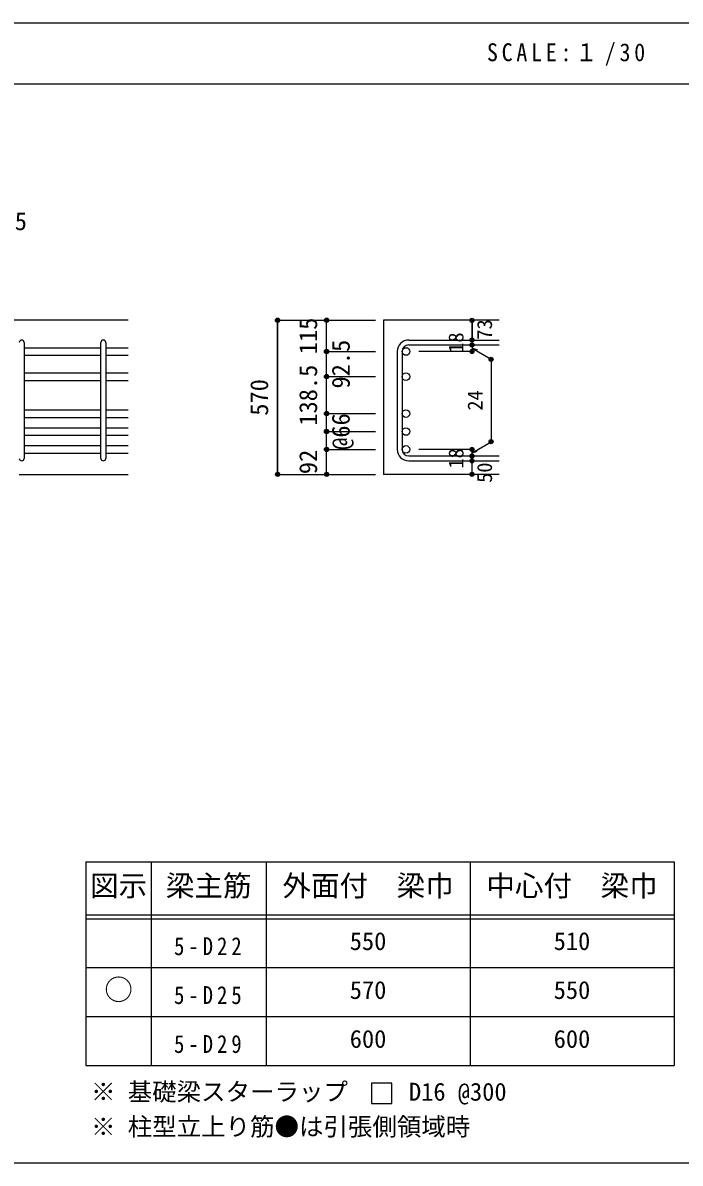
# Model space of a CAD drawing. Units: millimetres at full size, sheet at 1:30, with parts at other scales. Extents: x -5973 to 5954, y -4195 to 4201.
# Drawn here: x 1215 to 3633, y 3 to 4201 of the extents above; entities that cross this region are included whole.
import ezdxf
from ezdxf.enums import TextEntityAlignment as Align

# ---------------------------------------------------------------- set-up
doc = ezdxf.new("R2010")
doc.units = ezdxf.units.MM
doc.header["$LTSCALE"] = 30
doc.header["$PDMODE"] = 32
doc.header["$PDSIZE"] = 15
for name, color, linetype in [('0-1_躯体線', 2, 'Continuous'), ('0-5_基礎梁筋', 7, 'Continuous'), ('0-6_スタラップ筋', 7, 'Continuous'), ('0-D_寸法', 4, 'Continuous'), ('6-7_文字', 7, 'Continuous'), ('6-E_枠', 7, 'Continuous'), ('F-0_枠', 6, 'Continuous')]:
    doc.layers.add(name, color=color, linetype=linetype)
doc.styles.add('ＭＳ ゴシック', font='')
doc.styles.get('ＭＳ ゴシック').set_extended_font_data('MS Gothic')

msp = doc.modelspace()

# ---------------------------------------------------------------- linework, layer by layer
at = {"layer": '0-1_躯体線'}
for p, q in [((1602.44, 3106.03), (-97.56, 3106.03)), ((2967.44, 3106.03), (2542.44, 3106.03)), ((2542.44, 3106.03), (2542.44, 2538.53)), ((1202.44, 2538.53), (1602.44, 2538.53)), ((2967.44, 2538.53), (2542.44, 2538.53))]:
    msp.add_line(p, q, dxfattribs=at)
at = {"layer": '0-5_基礎梁筋'}
for p, q in [((1220.44, 3005.1), (1502.44, 3005.1)), ((1520.44, 3005.1), (1602.44, 3005.1)), ((1220.44, 2977.1), (1502.44, 2977.1)), ((1520.44, 2977.1), (1602.44, 2977.1)), ((1220.44, 2912.53), (1502.44, 2912.53)), ((1520.44, 2912.53), (1602.44, 2912.53)), ((1220.44, 2884.53), (1502.44, 2884.53)), ((1520.44, 2884.53), (1602.44, 2884.53)), ((1220.44, 2776.53), (1502.44, 2776.53)), ((1520.44, 2776.53), (1602.44, 2776.53)), ((1220.44, 2748.53), (1502.44, 2748.53)), ((1520.44, 2748.53), (1602.44, 2748.53)), ((1220.44, 2710.53), (1502.44, 2710.53)), ((1520.44, 2710.53), (1602.44, 2710.53)), ((1220.44, 2682.53), (1502.44, 2682.53)), ((1520.44, 2682.53), (1602.44, 2682.53)), ((1220.44, 2644.53), (1502.44, 2644.53)), ((1220.44, 2616.53), (1502.44, 2616.53)), ((1520.44, 2644.53), (1602.44, 2644.53)), ((1520.44, 2616.53), (1602.44, 2616.53))]:
    msp.add_line(p, q, dxfattribs=at)
at = {"layer": '0-5_基礎梁筋', "color": 3}
for centre in [(2624.44, 2991.1), (2624.44, 2898.53), (2624.44, 2762.53), (2624.44, 2696.53), (2624.44, 2630.53)]:
    msp.add_circle(centre, 14, dxfattribs=at)
at = {"layer": '0-6_スタラップ筋'}
for p, q in [((1220.44, 3024.1), (1220.44, 2597.53)), ((1502.44, 2597.53), (1502.44, 3024.1)), ((1520.44, 3024.1), (1520.44, 2597.53)), ((2634.44, 3033.1), (2967.44, 3033.1)), ((2592.44, 2991.1), (2592.44, 2630.53)), ((2610.44, 2991.1), (2610.44, 2630.53)), ((2634.44, 3015.1), (2967.44, 3015.1)), ((2634.44, 2606.53), (2967.44, 2606.53)), ((2634.44, 2588.53), (2967.44, 2588.53))]:
    msp.add_line(p, q, dxfattribs=at)
for centre, radius, start, end in [((1211.44, 3024.1), 9, 0, 180), ((1511.44, 3024.1), 9, 0, 180), ((2634.44, 2991.1), 42, 90, 180), ((2634.44, 2991.1), 24, 90, 180), ((2634.44, 2630.53), 42, 180, 270), ((2634.44, 2630.53), 24, 180, 270), ((1211.44, 2597.53), 9, 180, 0), ((1511.44, 2597.53), 9, 180, 0)]:
    msp.add_arc(centre, radius, start, end, dxfattribs=at)
at = {"layer": '0-D_寸法'}
for p, q in [((2152.44, 3106.03), (2332.44, 3106.03)), ((2152.44, 3106.03), (2332.44, 3106.03)), ((2152.44, 2538.53), (2152.44, 3106.03)), ((2152.44, 3106.03), (2152.44, 2538.53)), ((2332.44, 3106.03), (2512.44, 3106.03)), ((2332.44, 3106.03), (2512.44, 3106.03)), ((2867.44, 3033.1), (2867.44, 3106.03)), ((2867.44, 3106.03), (2867.44, 3033.1)), ((2867.44, 3015.1), (2867.44, 3033.1)), ((2332.44, 2991.1), (2512.44, 2991.1)), ((2332.44, 2991.1), (2512.44, 2991.1)), ((2867.44, 2991.1), (2671.35, 2991.1)), ((2867.44, 3015.1), (2867.44, 2991.1)), ((2867.44, 3003.1), (2937.5, 2962.65)), ((2867.44, 3003.1), (2886.76, 2997.93)), ((2937.5, 2962.65), (2937.5, 2658.98)), ((2332.44, 2898.53), (2512.44, 2898.53)), ((2332.44, 2898.53), (2512.44, 2898.53)), ((2332.44, 2762.53), (2512.44, 2762.53)), ((2332.44, 2762.53), (2512.44, 2762.53)), ((2332.44, 2630.53), (2332.44, 2762.53)), ((2332.44, 2696.53), (2512.44, 2696.53)), ((2867.44, 2618.53), (2937.5, 2658.98)), ((2332.44, 2630.53), (2512.44, 2630.53)), ((2332.44, 2538.53), (2332.44, 2630.53)), ((2867.44, 2630.53), (2671.35, 2630.53)), ((2867.44, 2606.53), (2867.44, 2630.53)), ((2867.44, 2618.53), (2886.76, 2623.71)), ((2867.44, 2588.53), (2867.44, 2606.53)), ((2867.44, 2538.53), (2867.44, 2588.53)), ((2152.44, 2538.53), (2332.44, 2538.53)), ((2332.44, 2538.53), (2512.44, 2538.53))]:
    msp.add_line(p, q, dxfattribs=at)
msp.add_lwpolyline([(2332.44, 2762.53), (2332.44, 2898.53), (2332.44, 2991.1), (2332.44, 3106.03)], dxfattribs=at)
for centre, radius in [((2152.44, 3106.03), 8), ((2152.44, 3106.03), 7.2), ((2152.44, 3106.03), 6.4), ((2152.44, 3106.03), 5.6), ((2152.44, 3106.03), 4.8), ((2152.44, 3106.03), 4), ((2152.44, 3106.03), 3.2), ((2152.44, 3106.03), 2.4), ((2152.44, 3106.03), 1.6), ((2152.44, 3106.03), 0.8), ((2332.44, 3106.03), 8), ((2332.44, 3106.03), 7.2), ((2332.44, 3106.03), 6.4), ((2332.44, 3106.03), 5.6), ((2332.44, 3106.03), 4.8), ((2332.44, 3106.03), 4), ((2332.44, 3106.03), 3.2), ((2332.44, 3106.03), 2.4), ((2332.44, 3106.03), 1.6), ((2332.44, 3106.03), 0.8), ((2867.44, 3106.03), 4), ((2867.44, 3106.03), 3.6), ((2867.44, 3106.03), 3.2), ((2867.44, 3106.03), 2.8), ((2867.44, 3106.03), 2.4), ((2867.44, 3106.03), 2), ((2867.44, 3106.03), 1.6), ((2867.44, 3106.03), 1.2), ((2867.44, 3106.03), 0.8), ((2867.44, 3106.03), 0.4), ((2867.44, 3033.1), 4), ((2867.44, 3033.1), 3.6), ((2867.44, 3033.1), 3.2), ((2867.44, 3033.1), 2.8), ((2867.44, 3033.1), 2.4), ((2867.44, 3033.1), 2), ((2867.44, 3033.1), 1.6), ((2867.44, 3033.1), 1.2), ((2867.44, 3033.1), 0.8), ((2867.44, 3033.1), 0.4), ((2332.44, 2991.1), 8), ((2332.44, 2991.1), 7.2), ((2332.44, 2991.1), 6.4), ((2332.44, 2991.1), 5.6), ((2332.44, 2991.1), 4.8), ((2332.44, 2991.1), 4), ((2332.44, 2991.1), 3.2), ((2332.44, 2991.1), 2.4), ((2332.44, 2991.1), 1.6), ((2332.44, 2991.1), 0.8), ((2867.44, 3015.1), 4), ((2867.44, 2991.1), 4), ((2867.44, 3015.1), 3.6), ((2867.44, 2991.1), 3.6), ((2867.44, 3015.1), 3.2), ((2867.44, 2991.1), 3.2), ((2867.44, 3015.1), 2.8), ((2867.44, 2991.1), 2.8), ((2867.44, 3015.1), 2.4), ((2867.44, 2991.1), 2.4), ((2867.44, 3015.1), 2), ((2867.44, 2991.1), 2), ((2867.44, 3015.1), 1.6), ((2867.44, 2991.1), 1.6), ((2867.44, 3015.1), 1.2), ((2867.44, 2991.1), 1.2), ((2867.44, 3015.1), 0.8), ((2867.44, 2991.1), 0.8), ((2867.44, 3015.1), 0.4), ((2867.44, 2991.1), 0.4), ((2937.5, 2962.65), 4), ((2937.5, 2962.65), 3.6), ((2937.5, 2962.65), 3.2), ((2937.5, 2962.65), 2.8), ((2937.5, 2962.65), 2.4), ((2937.5, 2962.65), 2), ((2937.5, 2962.65), 1.6), ((2937.5, 2962.65), 1.2), ((2937.5, 2962.65), 0.8), ((2937.5, 2962.65), 0.4), ((2332.44, 2898.53), 8), ((2332.44, 2898.53), 7.2), ((2332.44, 2898.53), 6.4), ((2332.44, 2898.53), 5.6), ((2332.44, 2898.53), 4.8), ((2332.44, 2898.53), 4), ((2332.44, 2898.53), 3.2), ((2332.44, 2898.53), 2.4), ((2332.44, 2898.53), 1.6), ((2332.44, 2898.53), 0.8), ((2332.44, 2762.53), 8), ((2332.44, 2762.53), 7.2), ((2332.44, 2762.53), 6.4), ((2332.44, 2762.53), 5.6), ((2332.44, 2762.53), 4.8), ((2332.44, 2762.53), 4), ((2332.44, 2762.53), 3.2), ((2332.44, 2762.53), 2.4), ((2332.44, 2762.53), 1.6), ((2332.44, 2762.53), 0.8), ((2332.44, 2696.53), 8), ((2332.44, 2696.53), 7.2), ((2332.44, 2696.53), 6.4), ((2332.44, 2696.53), 5.6), ((2332.44, 2696.53), 4.8), ((2332.44, 2696.53), 4), ((2332.44, 2696.53), 3.2), ((2332.44, 2696.53), 2.4), ((2332.44, 2696.53), 1.6), ((2332.44, 2696.53), 0.8), ((2937.5, 2658.98), 4), ((2937.5, 2658.98), 3.6), ((2937.5, 2658.98), 3.2), ((2937.5, 2658.98), 2.8), ((2937.5, 2658.98), 2.4), ((2937.5, 2658.98), 2), ((2937.5, 2658.98), 1.6), ((2937.5, 2658.98), 1.2), ((2937.5, 2658.98), 0.8), ((2937.5, 2658.98), 0.4), ((2332.44, 2630.53), 8), ((2332.44, 2630.53), 7.2), ((2332.44, 2630.53), 6.4), ((2332.44, 2630.53), 5.6), ((2332.44, 2630.53), 4.8), ((2332.44, 2630.53), 4), ((2332.44, 2630.53), 3.2), ((2332.44, 2630.53), 2.4), ((2332.44, 2630.53), 1.6), ((2332.44, 2630.53), 0.8), ((2867.44, 2630.53), 4), ((2867.44, 2606.53), 4), ((2867.44, 2630.53), 3.6), ((2867.44, 2606.53), 3.6), ((2867.44, 2630.53), 3.2), ((2867.44, 2606.53), 3.2), ((2867.44, 2630.53), 2.8), ((2867.44, 2606.53), 2.8), ((2867.44, 2630.53), 2.4), ((2867.44, 2606.53), 2.4), ((2867.44, 2630.53), 2), ((2867.44, 2606.53), 2), ((2867.44, 2630.53), 1.6), ((2867.44, 2606.53), 1.6), ((2867.44, 2630.53), 1.2), ((2867.44, 2606.53), 1.2), ((2867.44, 2630.53), 0.8), ((2867.44, 2606.53), 0.8), ((2867.44, 2630.53), 0.4), ((2867.44, 2606.53), 0.4), ((2867.44, 2588.53), 4), ((2867.44, 2588.53), 3.6), ((2867.44, 2588.53), 3.2), ((2867.44, 2588.53), 2.8), ((2867.44, 2588.53), 2.4), ((2867.44, 2588.53), 2), ((2867.44, 2588.53), 1.6), ((2867.44, 2588.53), 1.2), ((2867.44, 2588.53), 0.8), ((2867.44, 2588.53), 0.4), ((2152.44, 2538.53), 7.2), ((2152.44, 2538.53), 6.4), ((2152.44, 2538.53), 5.6), ((2152.44, 2538.53), 4.8), ((2152.44, 2538.53), 4), ((2152.44, 2538.53), 3.2), ((2152.44, 2538.53), 2.4), ((2152.44, 2538.53), 1.6), ((2152.44, 2538.53), 0.8), ((2332.44, 2538.53), 7.2), ((2332.44, 2538.53), 6.4), ((2332.44, 2538.53), 5.6), ((2332.44, 2538.53), 4.8), ((2332.44, 2538.53), 4), ((2332.44, 2538.53), 3.2), ((2332.44, 2538.53), 2.4), ((2332.44, 2538.53), 1.6), ((2332.44, 2538.53), 0.8), ((2867.44, 2538.53), 4), ((2867.44, 2538.53), 3.6), ((2867.44, 2538.53), 3.2), ((2867.44, 2538.53), 2.8), ((2867.44, 2538.53), 2.4), ((2867.44, 2538.53), 2), ((2867.44, 2538.53), 1.6), ((2867.44, 2538.53), 1.2), ((2867.44, 2538.53), 0.8), ((2867.44, 2538.53), 0.4)]:
    msp.add_circle(centre, radius, dxfattribs=at)
at = {"layer": '0-D_寸法', "color": 7}
for p in [(2152.44, 3106.03), (2152.44, 3106.03), (2332.44, 3106.03), (2867.44, 3106.03), (2867.44, 3033.1), (2332.44, 2991.1), (2867.44, 3015.1), (2867.44, 2991.1), (2937.5, 2962.65), (2332.44, 2898.53), (2332.44, 2762.53), (2332.44, 2696.53), (2332.44, 2696.53), (2937.5, 2658.98), (2332.44, 2630.53), (2332.44, 2630.53), (2867.44, 2630.53), (2867.44, 2630.53), (2867.44, 2606.53), (2867.44, 2588.53), (2152.44, 2538.53), (2152.44, 2538.53), (2332.44, 2538.53), (2867.44, 2538.53)]:
    msp.add_point(p, dxfattribs=at)
at = {"layer": '6-7_文字'}
msp.add_lwpolyline([(2497.57, 223.07), (2572.57, 223.07), (2572.57, 298.07), (2497.57, 298.07)], close=True, dxfattribs=at)
at = {"layer": '6-E_枠', "color": 3}
for p, q in [((1447.71, 1112.77), (1447.71, 362.77)), ((1447.71, 1112.77), (3610.24, 1112.77)), ((1447.71, 1112.77), (1447.71, 362.77)), ((3610.24, 1112.77), (3610.24, 362.77)), ((1447.71, 362.77), (3610.24, 362.77))]:
    msp.add_line(p, q, dxfattribs=at)
at = {"layer": '6-E_枠'}
for p, q in [((1687.71, 1112.77), (1687.71, 362.77)), ((2110.24, 1112.77), (2110.24, 362.77)), ((2860.24, 1112.77), (2860.24, 362.77)), ((1447.71, 917.77), (3610.24, 917.77)), ((1447.71, 902.77), (3610.24, 902.77)), ((1447.71, 722.77), (3610.24, 722.77)), ((1447.71, 542.77), (3610.24, 542.77))]:
    msp.add_line(p, q, dxfattribs=at)
at = {"layer": 'F-0_枠'}
msp.add_line((-5972.88, 4201.15), (5954.1, 4201.15), dxfattribs=at)
at = {"layer": 'F-0_枠', "color": 2}
for p, q in [((-5972.88, 3976.15), (3723.6, 3976.15)), ((3723.6, 2.95), (-5972.88, 2.95))]:
    msp.add_line(p, q, dxfattribs=at)

# ---------------------------------------------------------------- texts
at = {"layer": '0-D_寸法', "style": 'ＭＳ ゴシック'}
msp.add_text('167.5', height=65.98, dxfattribs=at).set_placement((1006.19, 3418.07), align=Align.BOTTOM_LEFT)
for s, height, p in [('115', 65.98, (2317.44, 2981.07)), ('73', 54.99, (2957.44, 3034.83)), ('92.5', 65.98, (2437.44, 2854.82)), ('18', 54.99, (2852.44, 2986.6)), ('138.5', 65.98, (2317.44, 2718.03)), ('570', 65.98, (2137.44, 2754.78)), ('24', 54.99, (2922.5, 2773.32)), ('@66', 65.98, (2437.44, 2629.03)), ('92', 65.98, (2317.44, 2539.53)), ('18', 54.99, (2852.44, 2560.03)), ('50', 54.99, (2957.44, 2507.53))]:
    msp.add_text(s, height=height, rotation=90, dxfattribs=at).set_placement(p, align=Align.BOTTOM_LEFT)
at = {"layer": '6-7_文字', "color": 2, "style": 'ＭＳ ゴシック'}
for s, p in [('図示', (1462.71, 962.77)), ('梁主筋', (1741.48, 962.77)), ('外面付\u3000梁巾', (2170.24, 962.77)), ('中心付\u3000梁巾', (2920.24, 962.77)), ('○', (1515.21, 580.27))]:
    msp.add_text(s, height=76.98, dxfattribs=at).set_placement(p, align=Align.BOTTOM_LEFT)
at = {"layer": '6-7_文字', "style": 'ＭＳ ゴシック'}
for s, p in [('550', (2417.74, 767.77)), ('510', (3167.74, 767.77)), ('570', (2417.74, 587.77)), ('550', (3167.74, 587.77)), ('600', (2417.74, 407.77)), ('600', (3167.74, 407.77)), ('※ 基礎梁スターラップ     D16 @300', (1466.27, 213.19)), ('※ 柱型立上り筋●は引張側領域時', (1466.27, 84.68))]:
    msp.add_text(s, height=65.98, dxfattribs=at).set_placement(p, align=Align.BOTTOM_LEFT)
at = {"layer": '6-7_文字', "color": 2, "insert": (2922.26, 4043.65), "char_height": 65.98, "attachment_point": 7, "style": 'ＭＳ ゴシック'}
msp.add_mtext('\\T1.34;\\W0.9;SCALE:１/30', dxfattribs=at)
at = {"layer": '6-7_文字', "char_height": 65.98, "attachment_point": 7, "style": 'ＭＳ ゴシック'}
for s, insert in [('\\T1.38;\\W0.85;5-D22', (1771.48, 767.77)), ('\\T1.38;\\W0.85;5-D25', (1771.48, 587.77)), ('\\T1.38;\\W0.85;5-D29', (1771.48, 407.77))]:
    msp.add_mtext(s, dxfattribs=dict(at, insert=insert))

doc.saveas('drawing.dxf')
